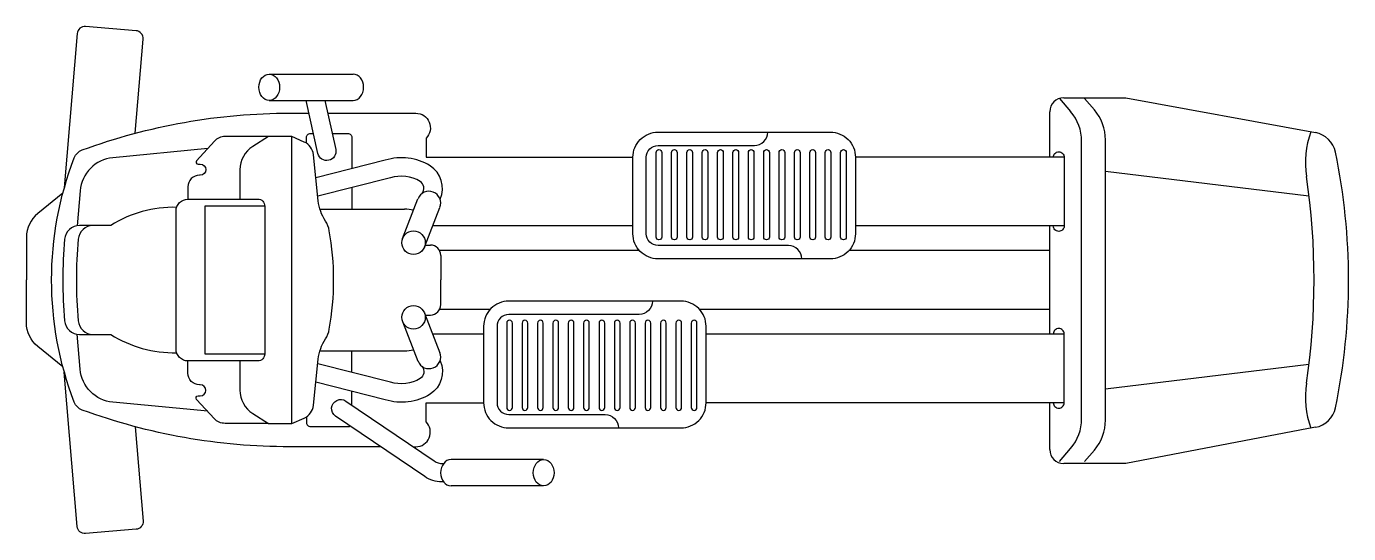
# Model space of a CAD drawing. Header units: millimetres. Extents: x 1384.82 to 1386.54, y 2712.29 to 2712.95.
import ezdxf

# ---------------------------------------------------------------- set-up
doc = ezdxf.new("R2010")
doc.units = ezdxf.units.MM
doc.header["$LTSCALE"] = 10
doc.layers.add('Equipam_fitness', color=1, linetype='Continuous')

msp = doc.modelspace()

# ---------------------------------------------------------------- linework, layer by layer
at = {"layer": 'Equipam_fitness'}
for p, q in [((1385.132, 2712.8832), (1385.2412, 2712.8832)), ((1385.132, 2712.8489), (1385.2412, 2712.8489)), ((1386.16, 2712.8515), (1386.1745, 2712.8345)), ((1386.1656, 2712.8524), (1386.2463, 2712.8524)), ((1386.1928, 2712.8515), (1386.2055, 2712.8366)), ((1386.2463, 2712.8524), (1386.493, 2712.807)), ((1386.1474, 2712.7749), (1386.1474, 2712.8342)), ((1386.1889, 2712.4349), (1386.1889, 2712.7956)), ((1386.2199, 2712.4329), (1386.2199, 2712.7976)), ((1386.1662, 2712.7749), (1385.8946, 2712.7749)), ((1386.2199, 2712.757), (1386.4846, 2712.7249)), ((1385.3054, 2712.6694), (1385.3255, 2712.7209)), ((1385.198, 2712.7076), (1385.3079, 2712.7076)), ((1385.334, 2712.6582), (1385.3541, 2712.7098)), ((1385.6051, 2712.6856), (1385.3446, 2712.6856)), ((1386.1662, 2712.6856), (1385.8946, 2712.6856)), ((1386.1474, 2712.545), (1386.1474, 2712.6856)), ((1385.335, 2712.6608), (1385.3416, 2712.6608)), ((1385.6134, 2712.6536), (1385.3535, 2712.6536)), ((1385.3551, 2712.6473), (1385.3551, 2712.6153)), ((1386.1474, 2712.6536), (1385.8862, 2712.6536)), ((1385.3551, 2712.5832), (1385.3551, 2712.6153)), ((1385.3054, 2712.5612), (1385.3255, 2712.5096)), ((1385.334, 2712.5723), (1385.3541, 2712.5207)), ((1385.335, 2712.5697), (1385.3416, 2712.5697)), ((1385.4192, 2712.5769), (1385.3535, 2712.5769)), ((1386.1474, 2712.5769), (1385.692, 2712.5769)), ((1385.4109, 2712.545), (1385.3446, 2712.545)), ((1386.1662, 2712.545), (1385.7003, 2712.545)), ((1385.198, 2712.523), (1385.3079, 2712.523)), ((1386.2199, 2712.4735), (1386.4846, 2712.5057)), ((1386.1662, 2712.4556), (1385.7003, 2712.4556)), ((1386.1474, 2712.3946), (1386.1474, 2712.4556)), ((1386.4933, 2712.4236), (1386.2463, 2712.3764)), ((1386.16, 2712.379), (1386.1745, 2712.396)), ((1386.1928, 2712.379), (1386.2055, 2712.394)), ((1385.489, 2712.3816), (1385.3685, 2712.3816)), ((1386.2463, 2712.3764), (1386.1656, 2712.3764)), ((1385.489, 2712.3474), (1385.3685, 2712.3474))]:
    msp.add_line(p, q, dxfattribs=at)
for points in [[(1384.9576, 2712.8062), (1384.9679, 2712.9288, 0.414214), (1384.9587, 2712.9396), (1384.893, 2712.9451, 0.414214), (1384.8822, 2712.936), (1384.8654, 2712.7353)], [(1385.2044, 2712.8489), (1385.2185, 2712.7851, -1), (1385.1954, 2712.78), (1385.1801, 2712.8489)], [(1385.2771, 2712.3983), (1385.1588, 2712.3983, -0.088653), (1384.8887, 2712.4461, -0.216469), (1384.8783, 2712.4564, -0.185128), (1384.8783, 2712.7742, -0.216469), (1384.8887, 2712.7845, -0.088653), (1385.1588, 2712.8323), (1385.1838, 2712.8323)], [(1385.2081, 2712.8323), (1385.3226, 2712.8323, -0.66871), (1385.336, 2712.7998), (1385.336, 2712.7749), (1385.6051, 2712.7749)], [(1385.131, 2712.8019), (1385.0746, 2712.8019, 0.210212), (1385.0606, 2712.7957), (1385.0375, 2712.7705, 0.652603), (1385.0394, 2712.7661), (1385.0423, 2712.7661, -1), (1385.0423, 2712.7516), (1385.0413, 2712.7516, 0.414214), (1385.0262, 2712.7365), (1385.0262, 2712.7205)], [(1385.0939, 2712.51), (1385.0939, 2712.472, 0.256846), (1385.1106, 2712.4416), (1385.131, 2712.4287), (1385.1615, 2712.4287), (1385.1615, 2712.8019), (1385.131, 2712.8019), (1385.1106, 2712.7889, 0.256846), (1385.0939, 2712.7586), (1385.0939, 2712.7205)], [(1385.1615, 2712.4287), (1385.1775, 2712.4357, 0.268917), (1385.1895, 2712.4522), (1385.1958, 2712.5123, -0.117752), (1385.2051, 2712.5386, 0.100002), (1385.2101, 2712.5511, 0.087783), (1385.2101, 2712.6794, 0.100002), (1385.2051, 2712.692, -0.117752), (1385.1958, 2712.7183), (1385.1895, 2712.7783, 0.268917), (1385.1775, 2712.7948), (1385.1615, 2712.8019)], [(1385.1805, 2712.7932), (1385.1805, 2712.8008, -0.414214), (1385.1856, 2712.8059), (1385.1897, 2712.8059)], [(1385.2139, 2712.8059), (1385.2343, 2712.8059, -0.414214), (1385.2394, 2712.8008), (1385.2394, 2712.7601)], [(1385.8248, 2712.6427), (1385.8248, 2712.6427, 0.414214), (1385.8074, 2712.6602), (1385.6378, 2712.6602, -0.414214), (1385.6225, 2712.6755), (1385.6225, 2712.7749, -0.414214), (1385.6378, 2712.7903), (1385.7631, 2712.7903, 0.414214), (1385.7805, 2712.8077), (1385.7805, 2712.8077)], [(1385.0519, 2712.7862), (1384.9286, 2712.7744, 0.362519), (1384.8859, 2712.7312), (1384.882, 2712.6858)], [(1385.3543, 2712.7204, 0.366815), (1385.3413, 2712.7639, 0.217181), (1385.283, 2712.7711), (1385.1927, 2712.7483)], [(1386.152, 2712.7749, -0.414214), (1386.1591, 2712.782), (1386.1591, 2712.782, -0.414214), (1386.1662, 2712.7749), (1386.1662, 2712.6856, -0.414214), (1386.1591, 2712.6785), (1386.1591, 2712.6785, -0.414214), (1386.152, 2712.6856)], [(1385.331, 2712.7279, 0.425105), (1385.3284, 2712.7436, 0.218429), (1385.2896, 2712.748), (1385.1952, 2712.7242)], [(1384.8634, 2712.7282), (1384.8309, 2712.7018, 0.226183), (1384.8161, 2712.6708), (1384.8161, 2712.6153)], [(1385.0115, 2712.7098, 0.150352), (1384.9258, 2712.6861), (1384.9029, 2712.6861, 0.387627), (1384.8835, 2712.6683, 0.045841), (1384.8835, 2712.5622, 0.387627), (1384.9029, 2712.5445), (1384.9258, 2712.5445, 0.150352), (1385.0115, 2712.5207)], [(1384.9029, 2712.6861), (1384.8852, 2712.6861, 0.387627), (1384.8658, 2712.6683, 0.045841), (1384.8658, 2712.5622, 0.387627), (1384.8852, 2712.5445), (1384.9029, 2712.5445)], [(1384.8634, 2712.5024), (1384.8309, 2712.5287, -0.226183), (1384.8161, 2712.5598), (1384.8161, 2712.6153)], [(1385.6306, 2712.5878), (1385.6306, 2712.5878, -0.414214), (1385.6131, 2712.5704), (1385.4436, 2712.5704, 0.414214), (1385.4283, 2712.555), (1385.4283, 2712.4556, 0.414214), (1385.4436, 2712.4403), (1385.5689, 2712.4403, -0.414214), (1385.5863, 2712.4228), (1385.5863, 2712.4228)], [(1385.0519, 2712.4444), (1384.9286, 2712.4562, -0.362519), (1384.8859, 2712.4993), (1384.882, 2712.5447)], [(1386.152, 2712.4556, 0.414214), (1386.1591, 2712.4485), (1386.1591, 2712.4485, 0.414214), (1386.1662, 2712.4556), (1386.1662, 2712.545, 0.414214), (1386.1591, 2712.5521), (1386.1591, 2712.5521, 0.414214), (1386.152, 2712.545)], [(1385.131, 2712.4287), (1385.0746, 2712.4287, -0.210212), (1385.0606, 2712.4348), (1385.0375, 2712.46, -0.652603), (1385.0394, 2712.4644), (1385.0423, 2712.4644, 1), (1385.0423, 2712.4789), (1385.0413, 2712.4789, -0.414214), (1385.0262, 2712.494), (1385.0262, 2712.51)], [(1385.3543, 2712.5101, -0.366815), (1385.3413, 2712.4666, -0.217181), (1385.283, 2712.4594), (1385.1927, 2712.4822)], [(1384.9576, 2712.4243), (1384.9679, 2712.3017, -0.414214), (1384.9587, 2712.2909), (1384.893, 2712.2854, -0.414214), (1384.8822, 2712.2945), (1384.8654, 2712.4952)], [(1385.331, 2712.5026, -0.425105), (1385.3284, 2712.4869, -0.218429), (1385.2896, 2712.4825), (1385.1952, 2712.5064)], [(1385.3587, 2712.3527), (1385.3566, 2712.3527, -0.150173), (1385.3342, 2712.3596), (1385.2183, 2712.4382, -1), (1385.2316, 2712.4578), (1385.3465, 2712.3798, 0.150173), (1385.3578, 2712.3763), (1385.3587, 2712.3763)], [(1385.3193, 2712.3983), (1385.3226, 2712.3983, 0.66871), (1385.336, 2712.4307), (1385.336, 2712.4556), (1385.4109, 2712.4556)], [(1385.1805, 2712.4374), (1385.1805, 2712.4297, 0.414214), (1385.1856, 2712.4246), (1385.2343, 2712.4246, 0.144966), (1385.2371, 2712.4255, 0.144966)]]:
    msp.add_lwpolyline(points, format="xyb", dxfattribs=at)
for points in [[(1385.6378, 2712.8077), (1385.8618, 2712.8077, -0.414214), (1385.8946, 2712.7749), (1385.8946, 2712.6755, -0.414214), (1385.8618, 2712.6427), (1385.6378, 2712.6427, -0.414214), (1385.6051, 2712.6755), (1385.6051, 2712.7749, -0.414214)], [(1385.639, 2712.7849), (1385.639, 2712.7849, -0.414214), (1385.6426, 2712.7812), (1385.6426, 2712.6712, -0.414214), (1385.639, 2712.6675), (1385.639, 2712.6675, -0.414214), (1385.6353, 2712.6712), (1385.6353, 2712.7812, -0.414214)], [(1385.659, 2712.7849), (1385.659, 2712.7849, -0.414214), (1385.6626, 2712.7812), (1385.6626, 2712.6712, -0.414214), (1385.659, 2712.6675), (1385.659, 2712.6675, -0.414214), (1385.6553, 2712.6712), (1385.6553, 2712.7812, -0.414214)], [(1385.679, 2712.7849), (1385.679, 2712.7849, -0.414214), (1385.6826, 2712.7812), (1385.6826, 2712.6712, -0.414214), (1385.679, 2712.6675), (1385.679, 2712.6675, -0.414214), (1385.6753, 2712.6712), (1385.6753, 2712.7812, -0.414214)], [(1385.699, 2712.7849), (1385.699, 2712.7849, -0.414214), (1385.7026, 2712.7812), (1385.7026, 2712.6712, -0.414214), (1385.699, 2712.6675), (1385.699, 2712.6675, -0.414214), (1385.6953, 2712.6712), (1385.6953, 2712.7812, -0.414214)], [(1385.719, 2712.7849), (1385.719, 2712.7849, -0.414214), (1385.7226, 2712.7812), (1385.7226, 2712.6712, -0.414214), (1385.719, 2712.6675), (1385.719, 2712.6675, -0.414214), (1385.7153, 2712.6712), (1385.7153, 2712.7812, -0.414214)], [(1385.739, 2712.7849), (1385.739, 2712.7849, -0.414214), (1385.7426, 2712.7812), (1385.7426, 2712.6712, -0.414214), (1385.739, 2712.6675), (1385.739, 2712.6675, -0.414214), (1385.7353, 2712.6712), (1385.7353, 2712.7812, -0.414214)], [(1385.759, 2712.7849), (1385.759, 2712.7849, -0.414214), (1385.7626, 2712.7812), (1385.7626, 2712.6712, -0.414214), (1385.759, 2712.6675), (1385.759, 2712.6675, -0.414214), (1385.7553, 2712.6712), (1385.7553, 2712.7812, -0.414214)], [(1385.779, 2712.7849), (1385.779, 2712.7849, -0.414214), (1385.7826, 2712.7812), (1385.7826, 2712.6712, -0.414214), (1385.779, 2712.6675), (1385.779, 2712.6675, -0.414214), (1385.7753, 2712.6712), (1385.7753, 2712.7812, -0.414214)], [(1385.799, 2712.7849), (1385.799, 2712.7849, -0.414214), (1385.8026, 2712.7812), (1385.8026, 2712.6712, -0.414214), (1385.799, 2712.6675), (1385.799, 2712.6675, -0.414214), (1385.7953, 2712.6712), (1385.7953, 2712.7812, -0.414214)], [(1385.819, 2712.7849), (1385.819, 2712.7849, -0.414214), (1385.8226, 2712.7812), (1385.8226, 2712.6712, -0.414214), (1385.819, 2712.6675), (1385.819, 2712.6675, -0.414214), (1385.8153, 2712.6712), (1385.8153, 2712.7812, -0.414214)], [(1385.839, 2712.7849), (1385.839, 2712.7849, -0.414214), (1385.8426, 2712.7812), (1385.8426, 2712.6712, -0.414214), (1385.839, 2712.6675), (1385.839, 2712.6675, -0.414214), (1385.8353, 2712.6712), (1385.8353, 2712.7812, -0.414214)], [(1385.859, 2712.7849), (1385.859, 2712.7849, -0.414214), (1385.8626, 2712.7812), (1385.8626, 2712.6712, -0.414214), (1385.859, 2712.6675), (1385.859, 2712.6675, -0.414214), (1385.8553, 2712.6712), (1385.8553, 2712.7812, -0.414214)], [(1385.879, 2712.7849), (1385.879, 2712.7849, -0.414214), (1385.8826, 2712.7812), (1385.8826, 2712.6712, -0.414214), (1385.879, 2712.6675), (1385.879, 2712.6675, -0.414214), (1385.8753, 2712.6712), (1385.8753, 2712.7812, -0.414214)], [(1385.0262, 2712.7205), (1385.1172, 2712.7205, -0.414214), (1385.1262, 2712.7115), (1385.1262, 2712.519, -0.414214), (1385.1172, 2712.51), (1385.0262, 2712.51, -0.414214), (1385.0108, 2712.5254), (1385.0108, 2712.7051, -0.414214)], [(1385.4436, 2712.4228), (1385.6676, 2712.4228, 0.414214), (1385.7003, 2712.4556), (1385.7003, 2712.555, 0.414214), (1385.6676, 2712.5878), (1385.4436, 2712.5878, 0.414214), (1385.4109, 2712.555), (1385.4109, 2712.4556, 0.414214)], [(1385.4447, 2712.4456), (1385.4447, 2712.4456, 0.414214), (1385.4484, 2712.4493), (1385.4484, 2712.5593, 0.414214), (1385.4447, 2712.563), (1385.4447, 2712.563, 0.414214), (1385.441, 2712.5593), (1385.441, 2712.4493, 0.414214)], [(1385.4647, 2712.4456), (1385.4647, 2712.4456, 0.414214), (1385.4684, 2712.4493), (1385.4684, 2712.5593, 0.414214), (1385.4647, 2712.563), (1385.4647, 2712.563, 0.414214), (1385.461, 2712.5593), (1385.461, 2712.4493, 0.414214)], [(1385.4847, 2712.4456), (1385.4847, 2712.4456, 0.414214), (1385.4884, 2712.4493), (1385.4884, 2712.5593, 0.414214), (1385.4847, 2712.563), (1385.4847, 2712.563, 0.414214), (1385.481, 2712.5593), (1385.481, 2712.4493, 0.414214)], [(1385.5047, 2712.4456), (1385.5047, 2712.4456, 0.414214), (1385.5084, 2712.4493), (1385.5084, 2712.5593, 0.414214), (1385.5047, 2712.563), (1385.5047, 2712.563, 0.414214), (1385.501, 2712.5593), (1385.501, 2712.4493, 0.414214)], [(1385.5247, 2712.4456), (1385.5247, 2712.4456, 0.414214), (1385.5284, 2712.4493), (1385.5284, 2712.5593, 0.414214), (1385.5247, 2712.563), (1385.5247, 2712.563, 0.414214), (1385.521, 2712.5593), (1385.521, 2712.4493, 0.414214)], [(1385.5447, 2712.4456), (1385.5447, 2712.4456, 0.414214), (1385.5484, 2712.4493), (1385.5484, 2712.5593, 0.414214), (1385.5447, 2712.563), (1385.5447, 2712.563, 0.414214), (1385.541, 2712.5593), (1385.541, 2712.4493, 0.414214)], [(1385.5647, 2712.4456), (1385.5647, 2712.4456, 0.414214), (1385.5684, 2712.4493), (1385.5684, 2712.5593, 0.414214), (1385.5647, 2712.563), (1385.5647, 2712.563, 0.414214), (1385.561, 2712.5593), (1385.561, 2712.4493, 0.414214)], [(1385.5847, 2712.4456), (1385.5847, 2712.4456, 0.414214), (1385.5884, 2712.4493), (1385.5884, 2712.5593, 0.414214), (1385.5847, 2712.563), (1385.5847, 2712.563, 0.414214), (1385.581, 2712.5593), (1385.581, 2712.4493, 0.414214)], [(1385.6047, 2712.4456), (1385.6047, 2712.4456, 0.414214), (1385.6084, 2712.4493), (1385.6084, 2712.5593, 0.414214), (1385.6047, 2712.563), (1385.6047, 2712.563, 0.414214), (1385.601, 2712.5593), (1385.601, 2712.4493, 0.414214)], [(1385.6247, 2712.4456), (1385.6247, 2712.4456, 0.414214), (1385.6284, 2712.4493), (1385.6284, 2712.5593, 0.414214), (1385.6247, 2712.563), (1385.6247, 2712.563, 0.414214), (1385.621, 2712.5593), (1385.621, 2712.4493, 0.414214)], [(1385.6447, 2712.4456), (1385.6447, 2712.4456, 0.414214), (1385.6484, 2712.4493), (1385.6484, 2712.5593, 0.414214), (1385.6447, 2712.563), (1385.6447, 2712.563, 0.414214), (1385.641, 2712.5593), (1385.641, 2712.4493, 0.414214)], [(1385.6647, 2712.4456), (1385.6647, 2712.4456, 0.414214), (1385.6684, 2712.4493), (1385.6684, 2712.5593, 0.414214), (1385.6647, 2712.563), (1385.6647, 2712.563, 0.414214), (1385.661, 2712.5593), (1385.661, 2712.4493, 0.414214)], [(1385.6847, 2712.4456), (1385.6847, 2712.4456, 0.414214), (1385.6884, 2712.4493), (1385.6884, 2712.5593, 0.414214), (1385.6847, 2712.563), (1385.6847, 2712.563, 0.414214), (1385.681, 2712.5593), (1385.681, 2712.4493, 0.414214)]]:
    msp.add_lwpolyline(points, format="xyb", close=True, dxfattribs=at)
for points in [[(1385.2394, 2712.7353), (1385.2394, 2712.7076)], [(1385.1262, 2712.7115), (1385.0482, 2712.7115), (1385.0482, 2712.519), (1385.1262, 2712.519)], [(1385.2394, 2712.4952), (1385.2394, 2712.523)], [(1385.2394, 2712.4525), (1385.2394, 2712.4704)]]:
    msp.add_lwpolyline(points, dxfattribs=at)
msp.add_lwpolyline([(1386.5183, 2712.445), (1386.5183, 2712.445)], close=True, dxfattribs=at)
for centre in [(1385.3197, 2712.6638), (1385.3197, 2712.5667)]:
    msp.add_circle(centre, 0.0153, dxfattribs=at)
for centre, radius, start, end in [((1386.1656, 2712.8342), 0.0182, 90, 180), ((1386.1599, 2712.7976), 0.06, 0, 40.4711), ((1386.1289, 2712.7956), 0.06, 0, 40.4711), ((1386.5996, 2712.7676), 0.1197, 160.1819, 188.581), ((1386.4871, 2712.7749), 0.0327, 11.6644, 79.5871), ((1385.7138, 2712.6153), 0.8223, 348.3398, 11.6644), ((1385.5902, 2712.6153), 0.9011, 351.419, 8.581), ((1385.3398, 2712.7154), 0.0153, 338.7299, 158.7299), ((1385.3079, 2712.6603), 0.0472, 75.5071, 90), ((1385.3416, 2712.6473), 0.0135, 0, 90), ((1385.3416, 2712.5832), 0.0135, 270, 0), ((1385.3079, 2712.5702), 0.0472, 270, 284.4929), ((1385.3398, 2712.5152), 0.0153, 201.2701, 21.2701), ((1386.5996, 2712.463), 0.1197, 171.419, 199.8133), ((1386.4871, 2712.4557), 0.0327, 280.8146, 348.3398), ((1386.1289, 2712.4349), 0.06, 319.5289, 0), ((1386.1599, 2712.4329), 0.06, 319.5289, 0), ((1386.1656, 2712.3946), 0.0182, 180, 270)]:
    msp.add_arc(centre, radius, start, end, dxfattribs=at)
for centre, major_axis in [((1385.132, 2712.866), (0, 0.0171)), ((1385.489, 2712.3645), (0, -0.0171))]:
    msp.add_ellipse(centre, major_axis=major_axis, ratio=0.790746, dxfattribs=at)
for centre, major_axis in [((1385.2412, 2712.866), (0, 0.0171)), ((1385.3685, 2712.3645), (0, -0.0171))]:
    msp.add_ellipse(centre, major_axis=major_axis, ratio=0.790746, start_param=3.141593, end_param=6.283185, dxfattribs=at)

doc.saveas('drawing.dxf')
